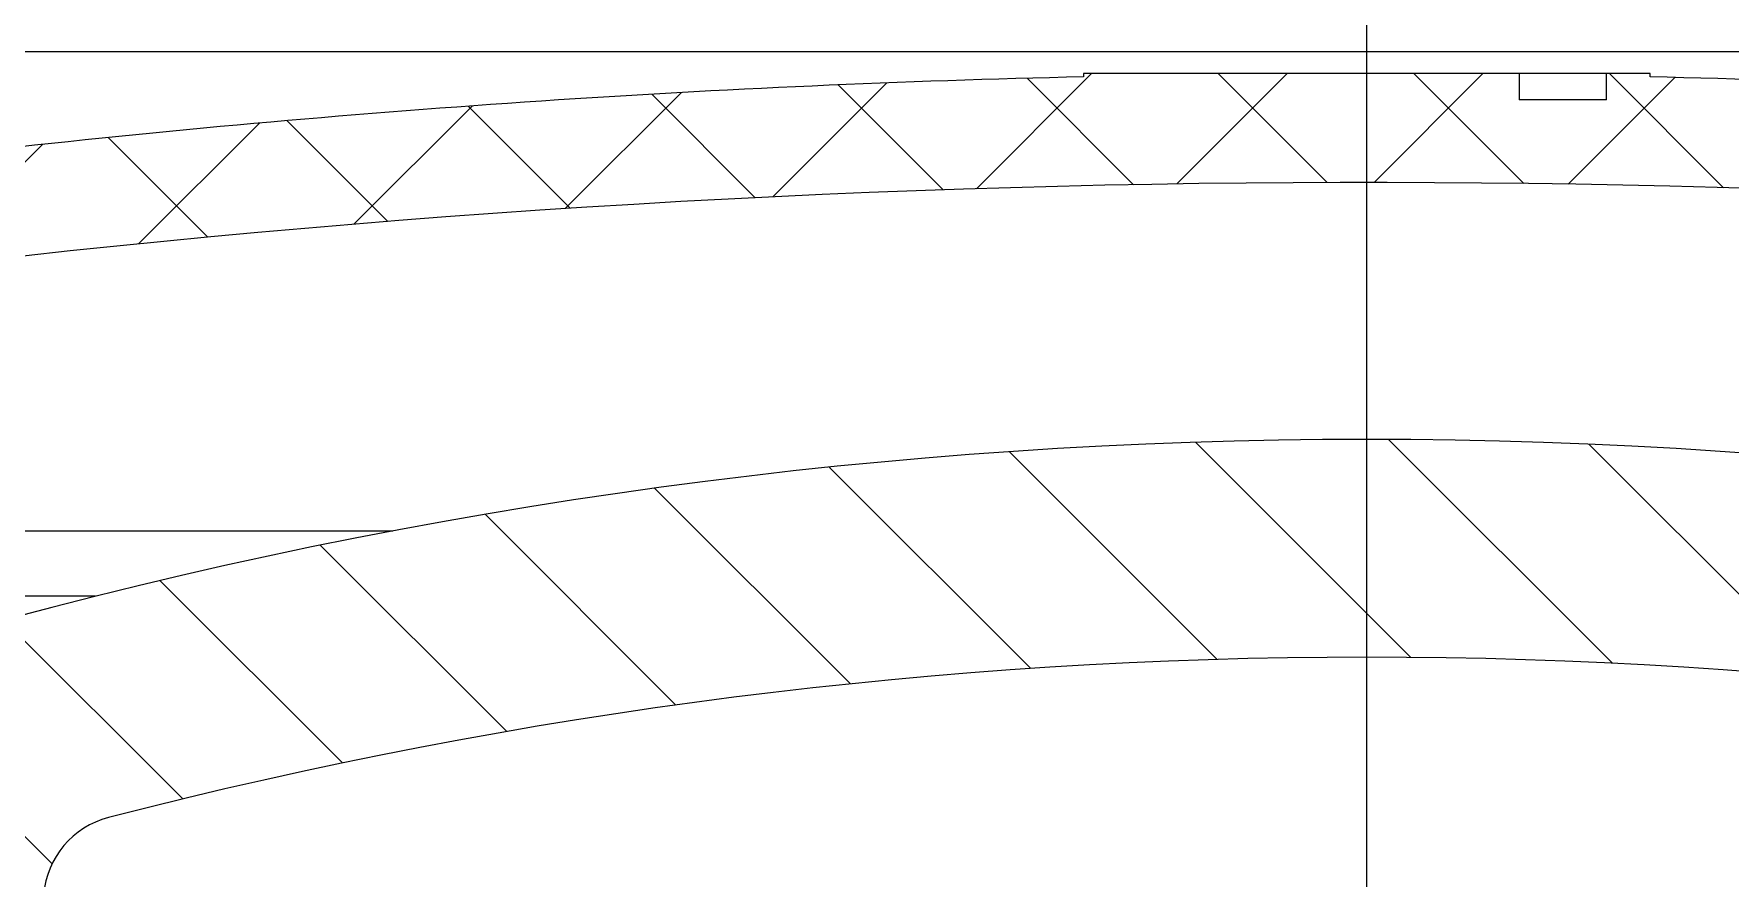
# Model space of a CAD drawing. Header units: inches. Extents: x -0.9 to 9.06, y 0 to 7.13.
# Drawn here: x 5.576 to 6.481, y 6.014 to 6.465 of the extents above; entities that cross this region are included whole.
import ezdxf

# ---------------------------------------------------------------- set-up
doc = ezdxf.new("R2010")
doc.units = ezdxf.units.IN
doc.header["$MEASUREMENT"] = 0
doc.layers.add('NETAFIM-L-DETL-013M', color=1, linetype='Continuous')
doc.layers.add('NETAFIM-L-DETL-TEXT-LEADER-025M', color=2, linetype='Continuous')

msp = doc.modelspace()

# ---------------------------------------------------------------- linework, layer by layer
at = {"layer": 'NETAFIM-L-DETL-013M'}
for p, q in [((7.02869, 6.45548), (5.54574, 6.45548)), ((6.07905, 6.38245), (6.14046, 6.44386)), ((6.36851, 6.44386), (6.13613, 6.44386)), ((6.13613, 6.44386), (6.13613, 6.44214)), ((6.18593, 6.38497), (6.24483, 6.44386)), ((6.26607, 6.38572), (6.20792, 6.44386)), ((6.29108, 6.38575), (6.34919, 6.44386)), ((6.37093, 6.38522), (6.31229, 6.44386)), ((6.415, 6.44386), (6.36851, 6.44386)), ((6.36851, 6.44386), (6.36851, 6.42991)), ((6.39457, 6.38487), (6.45152, 6.44182)), ((6.4383, 6.44386), (6.415, 6.44386)), ((6.415, 6.42991), (6.415, 6.44386)), ((6.47753, 6.38299), (6.41666, 6.44386)), ((6.4383, 6.44214), (6.4383, 6.44386)), ((5.85968, 6.37182), (5.92163, 6.43376)), ((5.96104, 6.37764), (5.90581, 6.43287)), ((5.97033, 6.3781), (6.03114, 6.43891)), ((6.06119, 6.38186), (6.00519, 6.43785)), ((6.16284, 6.38457), (6.10603, 6.44138)), ((5.74699, 6.36349), (5.81016, 6.42666)), ((5.86232, 6.37199), (5.80782, 6.42649)), ((6.415, 6.42991), (6.36851, 6.42991)), ((5.63212, 6.35299), (5.69661, 6.41748)), ((5.76499, 6.36495), (5.71118, 6.41877)), ((5.51494, 6.34018), (5.58085, 6.40609)), ((5.66899, 6.35658), (5.61583, 6.40975)), ((6.31076, 6.13229), (6.19593, 6.24712)), ((6.41823, 6.12918), (6.29883, 6.24859)), ((6.53048, 6.1213), (6.40569, 6.2461)), ((6.10794, 6.12637), (6.00048, 6.23383)), ((6.20748, 6.1312), (6.09659, 6.24209)), ((6.01178, 6.11816), (5.90732, 6.22262)), ((5.91871, 6.10687), (5.8169, 6.20868)), ((5.48653, 6.1998), (5.76768, 6.1998)), ((5.82848, 6.09274), (5.72902, 6.19219)), ((5.74088, 6.07597), (5.64352, 6.17332)), ((5.60914, 6.16493), (5.44463, 6.16493)), ((5.65574, 6.05673), (5.56026, 6.15221)), ((5.58597, 6.02214), (5.50567, 6.10244))]:
    msp.add_line(p, q, dxfattribs=at)
for centre, radius, start, end in [((6.28722, -0.18061), 6.62447, 91.306859, 96.314306), ((6.28722, -0.18061), 6.62447, 83.685694, 88.693141), ((6.28722, -0.18061), 6.56636, 82.884038, 96.924849), ((6.28722, 3.45936), 2.78925, 74.45745, 105.54255), ((6.28722, 3.45936), 2.67303, 75.4588, 104.5412), ((5.62775, 6.00177), 0.04649, 104.5412, 175)]:
    msp.add_arc(centre, radius, start, end, dxfattribs=at)
at = {"layer": 'NETAFIM-L-DETL-TEXT-LEADER-025M'}
msp.add_line((6.28722, 3.98827), (6.28722, 6.48114), dxfattribs=at)

doc.saveas('drawing.dxf')
